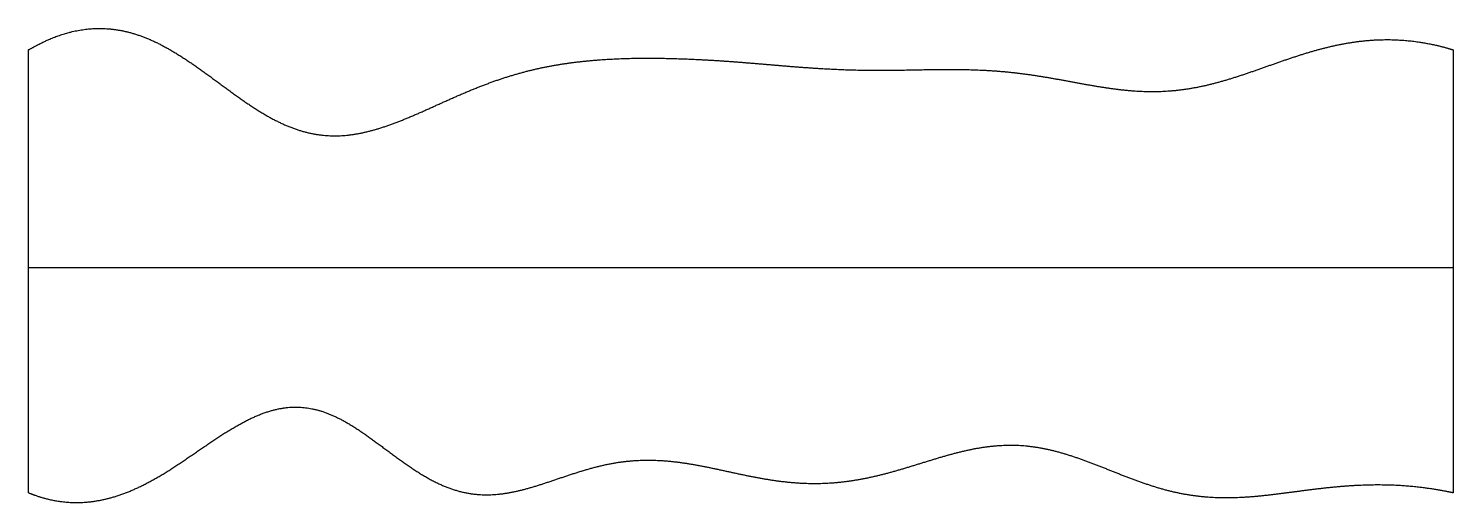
# Model space of a CAD drawing. Header units: millimetres. Extents: x 0 to 10, y -0.1 to 3.2.
import ezdxf

# ---------------------------------------------------------------- set-up
doc = ezdxf.new("R2010")
doc.units = ezdxf.units.MM
doc.layers.get('0').update_dxf_attribs({"linetype": 'CONTINUOUS'})

msp = doc.modelspace()

# ---------------------------------------------------------------- linework, layer by layer
for points in [[(0, 3.055), (0.043, 3.08), (0.128, 3.126), (0.254, 3.178), (0.419, 3.215), (0.621, 3.209), (0.818, 3.153), (1.011, 3.054), (1.201, 2.925), (1.39, 2.782), (1.578, 2.645), (1.767, 2.533), (1.959, 2.462), (2.155, 2.44), (2.353, 2.466), (2.553, 2.53), (2.755, 2.616), (2.956, 2.71), (3.157, 2.797), (3.356, 2.869), (3.555, 2.924), (3.754, 2.961), (3.954, 2.984), (4.154, 2.996), (4.356, 2.999), (4.558, 2.995), (4.761, 2.986), (4.964, 2.972), (5.167, 2.955), (5.369, 2.937), (5.571, 2.923), (5.773, 2.913), (5.975, 2.911), (6.176, 2.914), (6.378, 2.919), (6.58, 2.919), (6.783, 2.911), (6.985, 2.89), (7.188, 2.857), (7.39, 2.818), (7.592, 2.782), (7.793, 2.76), (7.994, 2.76), (8.193, 2.786), (8.392, 2.836), (8.591, 2.903), (8.79, 2.976), (8.989, 3.043), (9.189, 3.096), (9.39, 3.127), (9.592, 3.133), (9.755, 3.116), (9.877, 3.09), (9.959, 3.068), (10, 3.055)], [(0, -0.055), (0, 0.069), (0, 0.318), (0, 0.691), (0, 1.189), (0, 1.811), (0, 2.309), (0, 2.682), (0, 2.931), (0, 3.055)], [(10, -0.055), (10, 0.069), (10, 0.318), (10, 0.691), (10, 1.189), (10, 1.811), (10, 2.309), (10, 2.682), (10, 2.931), (10, 3.055)], [(0, 1.527), (0.4, 1.527), (1.2, 1.527), (2.4, 1.527), (4, 1.527), (6, 1.527), (7.6, 1.527), (8.8, 1.527), (9.6, 1.527), (10, 1.527)], [(0, -0.055), (0.041, -0.072), (0.122, -0.1), (0.243, -0.127), (0.405, -0.133), (0.606, -0.093), (0.808, -0.009), (1.008, 0.111), (1.207, 0.251), (1.406, 0.388), (1.602, 0.497), (1.796, 0.557), (1.988, 0.552), (2.178, 0.48), (2.367, 0.357), (2.557, 0.21), (2.748, 0.071), (2.941, -0.032), (3.138, -0.08), (3.338, -0.071), (3.54, -0.019), (3.743, 0.053), (3.947, 0.122), (4.151, 0.168), (4.354, 0.181), (4.557, 0.165), (4.759, 0.128), (4.96, 0.082), (5.163, 0.039), (5.365, 0.011), (5.568, 0.005), (5.771, 0.023), (5.974, 0.065), (6.177, 0.124), (6.379, 0.19), (6.58, 0.247), (6.78, 0.282), (6.98, 0.285), (7.179, 0.251), (7.377, 0.188), (7.575, 0.109), (7.774, 0.028), (7.973, -0.039), (8.174, -0.081), (8.376, -0.095), (8.579, -0.086), (8.783, -0.062), (8.987, -0.033), (9.19, -0.009), (9.394, 0.004), (9.596, 0.003), (9.758, -0.012), (9.879, -0.03), (9.96, -0.046), (10, -0.055)]]:
    msp.add_open_spline(points, degree=5)

doc.saveas('drawing.dxf')
